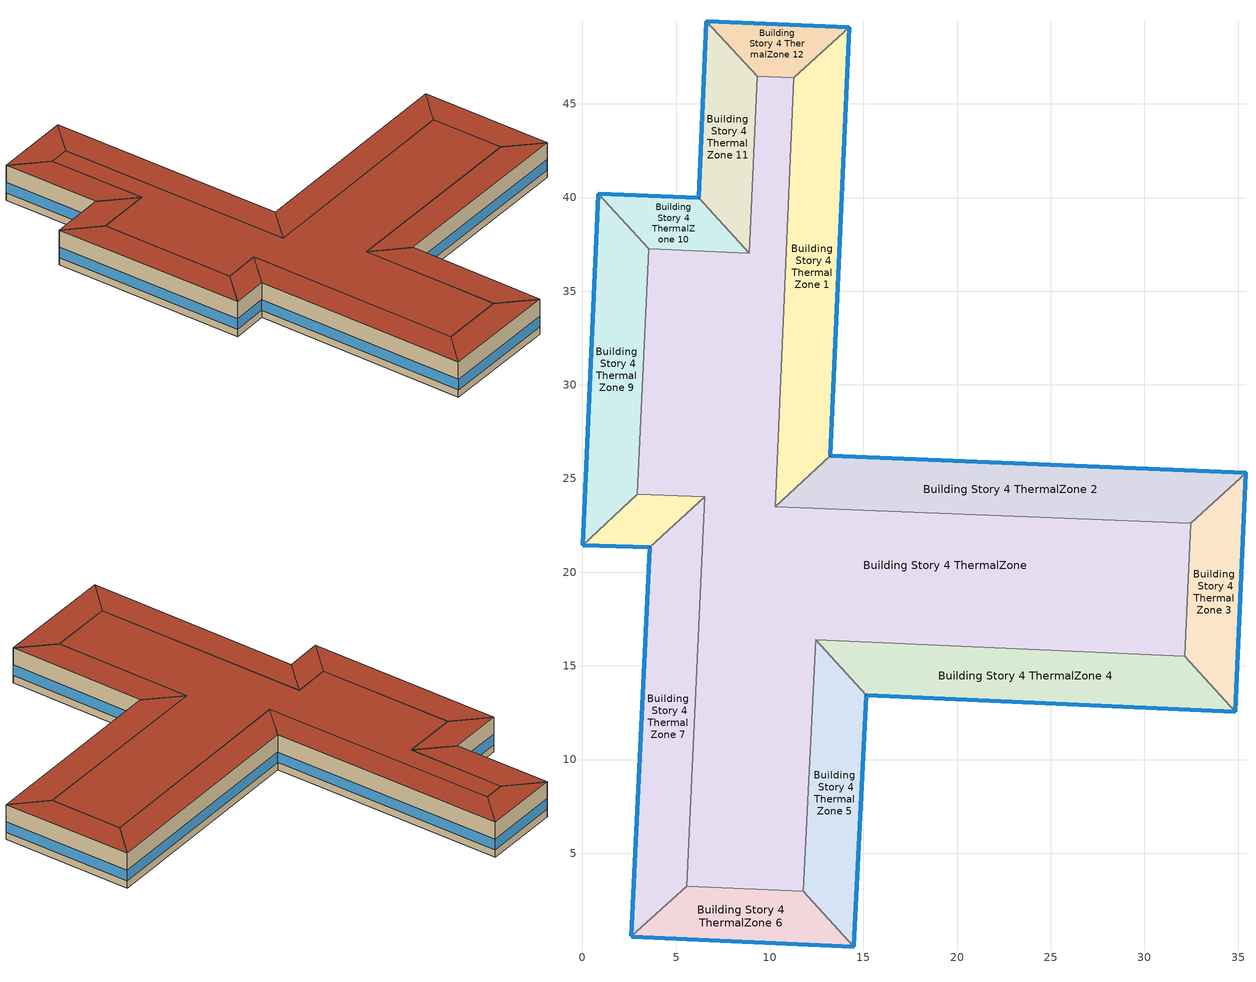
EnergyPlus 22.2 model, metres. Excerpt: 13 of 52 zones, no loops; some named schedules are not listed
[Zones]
Building Story 4 ThermalZone
 floor adiabatic (Typical Interior Ceiling): 11.29,46.39 10.29,23.5 32.47,22.62 32.14,15.5 12.46,16.4 11.8,2.96 5.56,3.25 6.54,24.04 2.93,24.15 3.54,37.26 8.9,37.03 9.32,46.47 z10.8
 wall adiabatic (Typical Interior Wall): 10.29,23.5 11.29,46.39 9.32,46.47 8.9,37.03 3.54,37.26 2.93,24.15 6.54,24.04 5.56,3.25 11.8,2.96 12.46,16.4 32.14,15.5 32.47,22.62 10.29,23.5 z10.8:14.4
 roof outside (Typical IEAD Roof - Highly Reflective R-25.64): 9.32,46.47 8.9,37.03 3.54,37.26 2.93,24.15 6.54,24.04 5.56,3.25 11.8,2.96 12.46,16.4 32.14,15.5 32.47,22.62 10.29,23.5 11.29,46.39 z14.4
Building Story 4 ThermalZone 1
 floor adiabatic (Typical Interior Ceiling): 14.23,49.09 13.23,26.21 10.29,23.5 11.29,46.39 z10.8
 wall outside (Typical Insulated Steel Framed Exterior Wall R-12.99): 13.23,26.21 14.23,49.09 z10.8:14.4
 wall adiabatic (Typical Interior Wall): 14.23,49.09 11.29,46.39 10.29,23.5 13.23,26.21 z10.8:14.4
 window (U 0.55 SHGC 0.25): 13.23,26.24 14.23,49.06 z11.56:12.64
 roof outside (Typical IEAD Roof - Highly Reflective R-25.64): 11.29,46.39 10.29,23.5 13.23,26.21 14.23,49.09 z14.4
Building Story 4 ThermalZone 10
 floor adiabatic (Typical Interior Ceiling): 0.84,40.2 6.2,39.98 8.9,37.03 3.54,37.26 z10.8
 wall outside (Typical Insulated Steel Framed Exterior Wall R-12.99): 6.2,39.98 0.84,40.2 z10.8:14.4
 wall adiabatic (Typical Interior Wall): 0.84,40.2 3.54,37.26 8.9,37.03 6.2,39.98 z10.8:14.4
 window (U 0.55 SHGC 0.25): 6.17,39.98 0.86,40.2 z11.56:12.65
 roof outside (Typical IEAD Roof - Highly Reflective R-25.64): 3.54,37.26 8.9,37.03 6.2,39.98 0.84,40.2 z14.4
Building Story 4 ThermalZone 11
 floor adiabatic (Typical Interior Ceiling): 6.2,39.98 6.62,49.42 9.32,46.47 8.9,37.03 z10.8
 wall outside (Typical Insulated Steel Framed Exterior Wall R-12.99): 6.62,49.42 6.2,39.98 z10.8:14.4
 wall adiabatic (Typical Interior Wall): 6.2,39.98 8.9,37.03 9.32,46.47 6.62,49.42 z10.8:14.4
 window (U 0.55 SHGC 0.25): 6.61,49.4 6.2,40.01 z11.56:12.65
 roof outside (Typical IEAD Roof - Highly Reflective R-25.64): 8.9,37.03 9.32,46.47 6.62,49.42 6.2,39.98 z14.4
Building Story 4 ThermalZone 12
 floor adiabatic (Typical Interior Ceiling): 6.62,49.42 14.23,49.09 11.29,46.39 9.32,46.47 z10.8
 wall outside (Typical Insulated Steel Framed Exterior Wall R-12.99): 14.23,49.09 6.62,49.42 z10.8:14.4
 wall adiabatic (Typical Interior Wall): 6.62,49.42 9.32,46.47 11.29,46.39 14.23,49.09 z10.8:14.4
 window (U 0.55 SHGC 0.25): 14.21,49.09 6.64,49.42 z11.56:12.65
 roof outside (Typical IEAD Roof - Highly Reflective R-25.64): 9.32,46.47 11.29,46.39 14.23,49.09 6.62,49.42 z14.4
Building Story 4 ThermalZone 2
 floor adiabatic (Typical Interior Ceiling): 13.23,26.21 35.42,25.32 32.47,22.62 10.29,23.5 z10.8
 wall outside (Typical Insulated Steel Framed Exterior Wall R-12.99): 35.42,25.32 13.23,26.21 z10.8:14.4
 wall adiabatic (Typical Interior Wall): 13.23,26.21 10.29,23.5 32.47,22.62 35.42,25.32 z10.8:14.4
 window (U 0.55 SHGC 0.25): 35.39,25.32 13.26,26.21 z11.56:12.64
 roof outside (Typical IEAD Roof - Highly Reflective R-25.64): 10.29,23.5 32.47,22.62 35.42,25.32 13.23,26.21 z14.4
Building Story 4 ThermalZone 3
 floor adiabatic (Typical Interior Ceiling): 35.42,25.32 34.83,12.55 32.14,15.5 32.47,22.62 z10.8
 wall outside (Typical Insulated Steel Framed Exterior Wall R-12.99): 34.83,12.55 35.42,25.32 z10.8:14.4
 wall adiabatic (Typical Interior Wall): 35.42,25.32 32.47,22.62 32.14,15.5 34.83,12.55 z10.8:14.4
 window (U 0.55 SHGC 0.25): 34.83,12.58 35.42,25.3 z11.56:12.65
 roof outside (Typical IEAD Roof - Highly Reflective R-25.64): 32.47,22.62 32.14,15.5 34.83,12.55 35.42,25.32 z14.4
Building Story 4 ThermalZone 4
 floor adiabatic (Typical Interior Ceiling): 34.83,12.55 15.16,13.44 12.46,16.4 32.14,15.5 z10.8
 wall outside (Typical Insulated Steel Framed Exterior Wall R-12.99): 15.16,13.44 34.83,12.55 z10.8:14.4
 wall adiabatic (Typical Interior Wall): 34.83,12.55 32.14,15.5 12.46,16.4 15.16,13.44 z10.8:14.4
 window (U 0.55 SHGC 0.25): 15.18,13.44 34.81,12.55 z11.56:12.64
 roof outside (Typical IEAD Roof - Highly Reflective R-25.64): 32.14,15.5 12.46,16.4 15.16,13.44 34.83,12.55 z14.4
Building Story 4 ThermalZone 5
 floor adiabatic (Typical Interior Ceiling): 15.16,13.44 14.49,0 11.8,2.96 12.46,16.4 z10.8
 wall outside (Typical Insulated Steel Framed Exterior Wall R-12.99): 14.49,0 15.16,13.44 z10.8:14.4
 wall adiabatic (Typical Interior Wall): 15.16,13.44 12.46,16.4 11.8,2.96 14.49,0 z10.8:14.4
 window (U 0.55 SHGC 0.25): 14.49,0.03 15.15,13.41 z11.56:12.65
 roof outside (Typical IEAD Roof - Highly Reflective R-25.64): 12.46,16.4 11.8,2.96 14.49,0 15.16,13.44 z14.4
Building Story 4 ThermalZone 6
 floor adiabatic (Typical Interior Ceiling): 14.49,0 2.6,0.56 5.56,3.25 11.8,2.96 z10.8
 wall outside (Typical Insulated Steel Framed Exterior Wall R-12.99): 2.6,0.56 14.49,0 z10.8:14.4
 wall adiabatic (Typical Interior Wall): 14.49,0 11.8,2.96 5.56,3.25 2.6,0.56 z10.8:14.4
 window (U 0.55 SHGC 0.25): 2.62,0.55 14.46,0 z11.56:12.65
 roof outside (Typical IEAD Roof - Highly Reflective R-25.64): 11.8,2.96 5.56,3.25 2.6,0.56 14.49,0 z14.4
Building Story 4 ThermalZone 7
 floor adiabatic (Typical Interior Ceiling): 2.6,0.56 3.6,21.32 6.54,24.04 5.56,3.25 z10.8
 wall outside (Typical Insulated Steel Framed Exterior Wall R-12.99): 3.6,21.32 2.6,0.56 z10.8:14.4
 wall adiabatic (Typical Interior Wall): 2.6,0.56 5.56,3.25 6.54,24.04 3.6,21.32 z10.8:14.4
 window (U 0.55 SHGC 0.25): 3.6,21.3 2.6,0.58 z11.56:12.64
 roof outside (Typical IEAD Roof - Highly Reflective R-25.64): 5.56,3.25 6.54,24.04 3.6,21.32 2.6,0.56 z14.4
Building Story 4 ThermalZone 8
 floor adiabatic (Typical Interior Ceiling): 3.6,21.32 0,21.43 2.93,24.15 6.54,24.04 z10.8
 wall outside (Typical Insulated Steel Framed Exterior Wall R-12.99): 0,21.43 3.6,21.32 z10.8:14.4
 wall adiabatic (Typical Interior Wall): 3.6,21.32 6.54,24.04 2.93,24.15 0,21.43 z10.8:14.4
 window (U 0.55 SHGC 0.25): 0.03,21.43 3.58,21.32 z11.56:12.66
 roof outside (Typical IEAD Roof - Highly Reflective R-25.64): 6.54,24.04 2.93,24.15 0,21.43 3.6,21.32 z14.4
Building Story 4 ThermalZone 9
 floor adiabatic (Typical Interior Ceiling): 0,21.43 0.84,40.2 3.54,37.26 2.93,24.15 z10.8
 wall outside (Typical Insulated Steel Framed Exterior Wall R-12.99): 0.84,40.2 0,21.43 z10.8:14.4
 wall adiabatic (Typical Interior Wall): 0,21.43 2.93,24.15 3.54,37.26 0.84,40.2 z10.8:14.4
 window (U 0.55 SHGC 0.25): 0.84,40.18 0,21.46 z11.56:12.64
 roof outside (Typical IEAD Roof - Highly Reflective R-25.64): 2.93,24.15 3.54,37.26 0.84,40.2 0,21.43 z14.4
[Building]
bld_19: Terrain=City
[Site:Location]
Jack Northrop Fld H_CA_USA: Latitude {deg}=41.3138; Longitude {deg}=-105.579; Time Zone {hr}=-8; Elevation {m}=21
[Site:GroundTemperature:FCfactorMethod]
January Ground Temperature {C}=18.8; February Ground Temperature {C}=14.3; March Ground Temperature {C}=13.6; April Ground Temperature {C}=13.2; May Ground Temperature {C}=13.3; June Ground Temperature {C}=12.6; July Ground Temperature {C}=15.3; August Ground Temperature {C}=15.6; September Ground Temperature {C}=17.7; October Ground Temperature {C}=19.4; November Ground Temperature {C}=19.7; December Ground Temperature {C}=18.5
[Site:WaterMainsTemperature]
Calculation Method=Correlation; Annual Average Outdoor Air Temperature {C}=8.96667; Maximum Difference In Monthly Average Outdoor Air Temperatures {deltaC}=26.2
[SizingPeriod:DesignDay] Day of Month=21; Dry-Bulb Temperature Range Modifier Type=DefaultMultipliers; Humidity Condition Type=Wetbulb; Barometric Pressure {Pa}=98769; Rain Indicator=No; Snow Indicator=No; Daylight Saving Time Indicator=No; Begin Environment Reset Mode=FullResetAtBeginEnvironment
Name | Month | Day Type | Maximum Dry-Bulb Temperature {C} | Daily Dry-Bulb Temperature Range {deltaC} | Wetbulb or DewPoint at Maximum Dry-Bulb {C} | Wind Speed {m/s} | Wind Direction {deg} | Solar Model Indicator | ASHRAE Clear Sky Optical Depth for Beam Irradiance (taub) | ASHRAE Clear Sky Optical Depth for Diffuse Irradiance (taud) | Sky Clearness
Buffalo Niagara Intl Ap Ann Clg .4% Condns DB=>MWB 1 | 7 | SummerDesignDay | 30.3 | 9.3 | 21.8 | 5.7 | 240 | ASHRAETau | 0.462 | 2.001
Buffalo Niagara Intl Ap Ann Clg .4% Condns WB=>MDB 1 | 7 | SummerDesignDay | 27.8 | 9.3 | 23.8 | 5.7 | 240 | ASHRAETau | 0.462 | 2.001
Buffalo Niagara Intl Ap Ann Htg 99.6% Condns DB 1 | 1 | WinterDesignDay | -16.3 | 0 | -16.3 | 5.1 | 270 | ASHRAEClearSky |  |  | 0
[Material]
Name | Roughness | Thickness {m} | Conductivity {W/m-K} | Density {kg/m3} | Specific Heat {J/kg-K} | Thermal Absorptance | Solar Absorptance | Visible Absorptance
100mm Normalweight concrete floor | MediumRough | 0.1016 | 2.31045 | 2322 | 832.557 | 0.9 | 0.7 | 0.7
25mm Stucco | Smooth | 0.0254 | 0.72 | 1856 | 840 | 0.9 | 0.7 | 0.7
5/8 in. Gypsum Board | MediumSmooth | 0.0159 | 0.16 | 800 | 1090 | 0.9 | 0.7 | 0.7
G01 13mm gypsum board | Smooth | 0.0127 | 0.160031 | 800.001 | 1090.73 | 0.9 | 0.7 | 0.5
Metal Roof Surface | Smooth | 0.0008 | 45.28 | 7824 | 500 | 0.9 | 0.7 | 0.7
Roof Membrane - Highly Reflective | VeryRough | 0.0095 | 0.16 | 1121.29 | 1460 | 0.75 | 0.45 | 0.7
Std Wood 6inch 1; Std Wood 6inch 2 | MediumSmooth | 0.15 | 0.12 | 540 | 1210 | 0.9 | 0.7 | 0.7
[Material:NoMass] Roughness=Smooth; Thermal Absorptance=0.9; Solar Absorptance=0.7
Name | Thermal Resistance {m2-K/W} | Visible Absorptance
CP02 CARPET PAD | 0.21648 | 0.8
Typical Insulation R-10.81 | 1.90342 | 0.7
Typical Insulation R-24.52 | 4.31889 | 0.7
[WindowMaterial:Gas]
Gap_1_W_0_0032: Gas Type=Air; Thickness {m}=0.0032
[WindowMaterial:Glazing] Optical Data Type=SpectralAverage; Infrared Transmittance at Normal Incidence=0; Back Side Infrared Hemispherical Emissivity=0.84; Conductivity {W/m-K}=1; Dirt Correction Factor for Solar and Visible Transmittance=1; Solar Diffusing=No
Name | Thickness {m} | Solar Transmittance at Normal Incidence | Front Side Solar Reflectance at Normal Incidence | Back Side Solar Reflectance at Normal Incidence | Visible Transmittance at Normal Incidence | Front Side Visible Reflectance at Normal Incidence | Back Side Visible Reflectance at Normal Incidence | Front Side Infrared Hemispherical Emissivity
Glass_2022F_LayerAvg | 0.0039 | 0.355897 | 0.394095 | 0.265645 | 0.677694 | 0.042734 | 0.05547 | 0.046
Glass_2175_LayerAvg | 0.0086 | 0.167758 | 0.217606 | 0.437978 | 0.416044 | 0.078729 | 0.10654 | 0.84
[Construction]
InteriorFurnishings 1: Std Wood 6inch 1
InteriorFurnishings 2: Std Wood 6inch 2
Typical IEAD Roof - Highly Reflective R-25.64: Roof Membrane - Highly Reflective, Typical Insulation R-24.52, Metal Roof Surface
Typical Insulated Steel Framed Exterior Wall R-12.99: 25mm Stucco, 5/8 in. Gypsum Board, Typical Insulation R-10.81, 5/8 in. Gypsum Board
Typical Interior Ceiling: CP02 CARPET PAD, 100mm Normalweight concrete floor
Typical Interior Wall: G01 13mm gypsum board, G01 13mm gypsum board
U 0.55 SHGC 0.25: Glass_2175_LayerAvg, Gap_1_W_0_0032, Glass_2022F_LayerAvg
[Zone] Multiplier=1; Part of Total Floor Area=Yes
Building Story 4 ThermalZone; Building Story 4 ThermalZone 1; Building Story 4 ThermalZone 10; Building Story 4 ThermalZone 11; Building Story 4 ThermalZone 12; Building Story 4 ThermalZone 2; Building Story 4 ThermalZone 3; Building Story 4 ThermalZone 4; Building Story 4 ThermalZone 5; Building Story 4 ThermalZone 6; Building Story 4 ThermalZone 7; Building Story 4 ThermalZone 8; Building Story 4 ThermalZone 9
[Space] Space Type=Story Top Blended Space Type
Name | Zone
Building Story 4 Space | Building Story 4 ThermalZone
Building Story 4 Space 1 | Building Story 4 ThermalZone 1
Building Story 4 Space 10 | Building Story 4 ThermalZone 10
Building Story 4 Space 11 | Building Story 4 ThermalZone 11
Building Story 4 Space 12 | Building Story 4 ThermalZone 12
Building Story 4 Space 2 | Building Story 4 ThermalZone 2
Building Story 4 Space 3 | Building Story 4 ThermalZone 3
Building Story 4 Space 4 | Building Story 4 ThermalZone 4
Building Story 4 Space 5 | Building Story 4 ThermalZone 5
Building Story 4 Space 6 | Building Story 4 ThermalZone 6
Building Story 4 Space 7 | Building Story 4 ThermalZone 7
Building Story 4 Space 8 | Building Story 4 ThermalZone 8
Building Story 4 Space 9 | Building Story 4 ThermalZone 9
[SpaceList]
Story Top Blended Space Type: Building Story 4 Space, Building Story 4 Space 2, Building Story 4 Space 4, Building Story 4 Space 5, Building Story 4 Space 7, Building Story 4 Space 11, Building Story 4 Space 3, Building Story 4 Space 6, Building Story 4 Space 1, Building Story 4 Space 8, Building Story 4 Space 12, Building Story 4 Space 9, Building Story 4 Space 10
[InternalMass]
Name | Construction | Zone or ZoneList | Space or SpaceList | Surface Area {m2}
Building Story 4 Space Office WholeBuilding - Lg Office A  - Story Top Mass; Building Story 4 Space Office WholeBuilding - Lg Office C  - Story Top Mass | InteriorFurnishings 1 | Building Story 4 ThermalZone | Building Story 4 Space | 110.596
Building Story 4 Space 2 Office WholeBuilding - Lg Office A  - Story Top Mass; Building Story 4 Space 2 Office WholeBuilding - Lg Office C  - Story Top Mass | InteriorFurnishings 1 | Building Story 4 ThermalZone 2 | Building Story 4 Space 2 | 18.0568
Building Story 4 Space 4 Office WholeBuilding - Lg Office A  - Story Top Mass; Building Story 4 Space 4 Office WholeBuilding - Lg Office C  - Story Top Mass | InteriorFurnishings 1 | Building Story 4 ThermalZone 4 | Building Story 4 Space 4 | 16.0744
Building Story 4 Space 5 Office WholeBuilding - Lg Office A  - Story Top Mass; Building Story 4 Space 5 Office WholeBuilding - Lg Office C  - Story Top Mass | InteriorFurnishings 1 | Building Story 4 ThermalZone 5 | Building Story 4 Space 5 | 10.9879
Building Story 4 Space 7 Office WholeBuilding - Lg Office A  - Story Top Mass; Building Story 4 Space 7 Office WholeBuilding - Lg Office C  - Story Top Mass | InteriorFurnishings 1 | Building Story 4 ThermalZone 7 | Building Story 4 Space 7 | 16.8863
Building Story 4 Space 11 Office WholeBuilding - Lg Office A  - Story Top Mass; Building Story 4 Space 11 Office WholeBuilding - Lg Office C  - Story Top Mass | InteriorFurnishings 1 | Building Story 4 ThermalZone 11 | Building Story 4 Space 11 | 7.70712
Building Story 4 Space 3 Office WholeBuilding - Lg Office A  - Story Top Mass; Building Story 4 Space 3 Office WholeBuilding - Lg Office C  - Story Top Mass | InteriorFurnishings 1 | Building Story 4 ThermalZone 3 | Building Story 4 Space 3 | 8.10339
Building Story 4 Space 6 Office WholeBuilding - Lg Office A  - Story Top Mass; Building Story 4 Space 6 Office WholeBuilding - Lg Office C  - Story Top Mass | InteriorFurnishings 1 | Building Story 4 ThermalZone 6 | Building Story 4 Space 6 | 7.40122
Building Story 4 Space 1 Office WholeBuilding - Lg Office A  - Story Top Mass; Building Story 4 Space 1 Office WholeBuilding - Lg Office C  - Story Top Mass | InteriorFurnishings 1 | Building Story 4 ThermalZone 1 | Building Story 4 Space 1 | 18.6532
Building Story 4 Space 8 Office WholeBuilding - Lg Office A  - Story Top Mass; Building Story 4 Space 8 Office WholeBuilding - Lg Office C  - Story Top Mass | InteriorFurnishings 1 | Building Story 4 ThermalZone 8 | Building Story 4 Space 8 | 2.91783
Building Story 4 Space 12 Office WholeBuilding - Lg Office A  - Story Top Mass; Building Story 4 Space 12 Office WholeBuilding - Lg Office C  - Story Top Mass | InteriorFurnishings 1 | Building Story 4 ThermalZone 12 | Building Story 4 Space 12 | 3.91246
Building Story 4 Space 9 Office WholeBuilding - Lg Office A  - Story Top Mass; Building Story 4 Space 9 Office WholeBuilding - Lg Office C  - Story Top Mass | InteriorFurnishings 1 | Building Story 4 ThermalZone 9 | Building Story 4 Space 9 | 12.9691
Building Story 4 Space 10 Office WholeBuilding - Lg Office A  - Story Top Mass; Building Story 4 Space 10 Office WholeBuilding - Lg Office C  - Story Top Mass | InteriorFurnishings 1 | Building Story 4 ThermalZone 10 | Building Story 4 Space 10 | 4.37923
Building Story 4 Space Office WholeBuilding - Lg Office A end_a - Story Top Mass; Building Story 4 Space Office WholeBuilding - Lg Office A end_b - Story Top Mass; Building Story 4 Space Office WholeBuilding - Lg Office C end_a - Story Top Mass; Building Story 4 Space Office WholeBuilding - Lg Office C end_b - Story Top Mass | InteriorFurnishings 1 | Building Story 4 ThermalZone | Building Story 4 Space | 19.3745
Building Story 4 Space 2 Office WholeBuilding - Lg Office A end_a - Story Top Mass; Building Story 4 Space 2 Office WholeBuilding - Lg Office A end_b - Story Top Mass; Building Story 4 Space 2 Office WholeBuilding - Lg Office C end_a - Story Top Mass; Building Story 4 Space 2 Office WholeBuilding - Lg Office C end_b - Story Top Mass | InteriorFurnishings 1 | Building Story 4 ThermalZone 2 | Building Story 4 Space 2 | 3.16324
Building Story 4 Space 4 Office WholeBuilding - Lg Office A end_a - Story Top Mass; Building Story 4 Space 4 Office WholeBuilding - Lg Office A end_b - Story Top Mass; Building Story 4 Space 4 Office WholeBuilding - Lg Office C end_a - Story Top Mass; Building Story 4 Space 4 Office WholeBuilding - Lg Office C end_b - Story Top Mass | InteriorFurnishings 1 | Building Story 4 ThermalZone 4 | Building Story 4 Space 4 | 2.81596
Building Story 4 Space 5 Office WholeBuilding - Lg Office A end_a - Story Top Mass; Building Story 4 Space 5 Office WholeBuilding - Lg Office A end_b - Story Top Mass; Building Story 4 Space 5 Office WholeBuilding - Lg Office C end_a - Story Top Mass; Building Story 4 Space 5 Office WholeBuilding - Lg Office C end_b - Story Top Mass | InteriorFurnishings 1 | Building Story 4 ThermalZone 5 | Building Story 4 Space 5 | 1.92488
Building Story 4 Space 7 Office WholeBuilding - Lg Office A end_a - Story Top Mass; Building Story 4 Space 7 Office WholeBuilding - Lg Office A end_b - Story Top Mass; Building Story 4 Space 7 Office WholeBuilding - Lg Office C end_a - Story Top Mass; Building Story 4 Space 7 Office WholeBuilding - Lg Office C end_b - Story Top Mass | InteriorFurnishings 1 | Building Story 4 ThermalZone 7 | Building Story 4 Space 7 | 2.95818
Building Story 4 Space 11 Office WholeBuilding - Lg Office A end_a - Story Top Mass; Building Story 4 Space 11 Office WholeBuilding - Lg Office A end_b - Story Top Mass; Building Story 4 Space 11 Office WholeBuilding - Lg Office C end_a - Story Top Mass; Building Story 4 Space 11 Office WholeBuilding - Lg Office C end_b - Story Top Mass | InteriorFurnishings 1 | Building Story 4 ThermalZone 11 | Building Story 4 Space 11 | 1.35015
Building Story 4 Space 3 Office WholeBuilding - Lg Office A end_a - Story Top Mass; Building Story 4 Space 3 Office WholeBuilding - Lg Office A end_b - Story Top Mass; Building Story 4 Space 3 Office WholeBuilding - Lg Office C end_a - Story Top Mass; Building Story 4 Space 3 Office WholeBuilding - Lg Office C end_b - Story Top Mass | InteriorFurnishings 1 | Building Story 4 ThermalZone 3 | Building Story 4 Space 3 | 1.41957
Building Story 4 Space 6 Office WholeBuilding - Lg Office A end_a - Story Top Mass; Building Story 4 Space 6 Office WholeBuilding - Lg Office A end_b - Story Top Mass; Building Story 4 Space 6 Office WholeBuilding - Lg Office C end_a - Story Top Mass; Building Story 4 Space 6 Office WholeBuilding - Lg Office C end_b - Story Top Mass | InteriorFurnishings 1 | Building Story 4 ThermalZone 6 | Building Story 4 Space 6 | 1.29656
Building Story 4 Space 1 Office WholeBuilding - Lg Office A end_a - Story Top Mass; Building Story 4 Space 1 Office WholeBuilding - Lg Office A end_b - Story Top Mass; Building Story 4 Space 1 Office WholeBuilding - Lg Office C end_a - Story Top Mass; Building Story 4 Space 1 Office WholeBuilding - Lg Office C end_b - Story Top Mass | InteriorFurnishings 1 | Building Story 4 ThermalZone 1 | Building Story 4 Space 1 | 3.26772
Building Story 4 Space 8 Office WholeBuilding - Lg Office A end_a - Story Top Mass; Building Story 4 Space 8 Office WholeBuilding - Lg Office A end_b - Story Top Mass; Building Story 4 Space 8 Office WholeBuilding - Lg Office C end_a - Story Top Mass; Building Story 4 Space 8 Office WholeBuilding - Lg Office C end_b - Story Top Mass | InteriorFurnishings 1 | Building Story 4 ThermalZone 8 | Building Story 4 Space 8 | 0.511152
Building Story 4 Space 12 Office WholeBuilding - Lg Office A end_a - Story Top Mass; Building Story 4 Space 12 Office WholeBuilding - Lg Office A end_b - Story Top Mass; Building Story 4 Space 12 Office WholeBuilding - Lg Office C end_a - Story Top Mass; Building Story 4 Space 12 Office WholeBuilding - Lg Office C end_b - Story Top Mass | InteriorFurnishings 1 | Building Story 4 ThermalZone 12 | Building Story 4 Space 12 | 0.685395
Building Story 4 Space 9 Office WholeBuilding - Lg Office A end_a - Story Top Mass; Building Story 4 Space 9 Office WholeBuilding - Lg Office A end_b - Story Top Mass; Building Story 4 Space 9 Office WholeBuilding - Lg Office C end_a - Story Top Mass; Building Story 4 Space 9 Office WholeBuilding - Lg Office C end_b - Story Top Mass | InteriorFurnishings 1 | Building Story 4 ThermalZone 9 | Building Story 4 Space 9 | 2.27196
Building Story 4 Space 10 Office WholeBuilding - Lg Office A end_a - Story Top Mass; Building Story 4 Space 10 Office WholeBuilding - Lg Office A end_b - Story Top Mass; Building Story 4 Space 10 Office WholeBuilding - Lg Office C end_a - Story Top Mass; Building Story 4 Space 10 Office WholeBuilding - Lg Office C end_b - Story Top Mass | InteriorFurnishings 1 | Building Story 4 ThermalZone 10 | Building Story 4 Space 10 | 0.767164
Building Story 4 Space Office WholeBuilding - Lg Office B  - Story Top Mass | InteriorFurnishings 1 | Building Story 4 ThermalZone | Building Story 4 Space | 347.149
Building Story 4 Space 2 Office WholeBuilding - Lg Office B  - Story Top Mass | InteriorFurnishings 1 | Building Story 4 ThermalZone 2 | Building Story 4 Space 2 | 56.6784
Building Story 4 Space 4 Office WholeBuilding - Lg Office B  - Story Top Mass | InteriorFurnishings 1 | Building Story 4 ThermalZone 4 | Building Story 4 Space 4 | 50.4559
Building Story 4 Space 5 Office WholeBuilding - Lg Office B  - Story Top Mass | InteriorFurnishings 1 | Building Story 4 ThermalZone 5 | Building Story 4 Space 5 | 34.4898
Building Story 4 Space 7 Office WholeBuilding - Lg Office B  - Story Top Mass | InteriorFurnishings 1 | Building Story 4 ThermalZone 7 | Building Story 4 Space 7 | 53.0043
Building Story 4 Space 11 Office WholeBuilding - Lg Office B  - Story Top Mass | InteriorFurnishings 1 | Building Story 4 ThermalZone 11 | Building Story 4 Space 11 | 24.1918
Building Story 4 Space 3 Office WholeBuilding - Lg Office B  - Story Top Mass | InteriorFurnishings 1 | Building Story 4 ThermalZone 3 | Building Story 4 Space 3 | 25.4356
Building Story 4 Space 6 Office WholeBuilding - Lg Office B  - Story Top Mass | InteriorFurnishings 1 | Building Story 4 ThermalZone 6 | Building Story 4 Space 6 | 23.2316
Building Story 4 Space 1 Office WholeBuilding - Lg Office B  - Story Top Mass | InteriorFurnishings 1 | Building Story 4 ThermalZone 1 | Building Story 4 Space 1 | 58.5505
Building Story 4 Space 8 Office WholeBuilding - Lg Office B  - Story Top Mass | InteriorFurnishings 1 | Building Story 4 ThermalZone 8 | Building Story 4 Space 8 | 9.15875
Building Story 4 Space 12 Office WholeBuilding - Lg Office B  - Story Top Mass | InteriorFurnishings 1 | Building Story 4 ThermalZone 12 | Building Story 4 Space 12 | 12.2808
Building Story 4 Space 9 Office WholeBuilding - Lg Office B  - Story Top Mass | InteriorFurnishings 1 | Building Story 4 ThermalZone 9 | Building Story 4 Space 9 | 40.7086
Building Story 4 Space 10 Office WholeBuilding - Lg Office B  - Story Top Mass | InteriorFurnishings 1 | Building Story 4 ThermalZone 10 | Building Story 4 Space 10 | 13.7459
Building Story 4 Space Office WholeBuilding - Lg Office B end_a - Story Top Mass; Building Story 4 Space Office WholeBuilding - Lg Office B end_b - Story Top Mass | InteriorFurnishings 1 | Building Story 4 ThermalZone | Building Story 4 Space | 60.8144
Building Story 4 Space 2 Office WholeBuilding - Lg Office B end_a - Story Top Mass; Building Story 4 Space 2 Office WholeBuilding - Lg Office B end_b - Story Top Mass | InteriorFurnishings 1 | Building Story 4 ThermalZone 2 | Building Story 4 Space 2 | 9.92905
Building Story 4 Space 4 Office WholeBuilding - Lg Office B end_a - Story Top Mass; Building Story 4 Space 4 Office WholeBuilding - Lg Office B end_b - Story Top Mass | InteriorFurnishings 1 | Building Story 4 ThermalZone 4 | Building Story 4 Space 4 | 8.83898
Building Story 4 Space 5 Office WholeBuilding - Lg Office B end_a - Story Top Mass; Building Story 4 Space 5 Office WholeBuilding - Lg Office B end_b - Story Top Mass | InteriorFurnishings 1 | Building Story 4 ThermalZone 5 | Building Story 4 Space 5 | 6.042
Building Story 4 Space 7 Office WholeBuilding - Lg Office B end_a - Story Top Mass; Building Story 4 Space 7 Office WholeBuilding - Lg Office B end_b - Story Top Mass | InteriorFurnishings 1 | Building Story 4 ThermalZone 7 | Building Story 4 Space 7 | 9.28541
Building Story 4 Space 11 Office WholeBuilding - Lg Office B end_a - Story Top Mass; Building Story 4 Space 11 Office WholeBuilding - Lg Office B end_b - Story Top Mass | InteriorFurnishings 1 | Building Story 4 ThermalZone 11 | Building Story 4 Space 11 | 4.23798
Building Story 4 Space 3 Office WholeBuilding - Lg Office B end_a - Story Top Mass; Building Story 4 Space 3 Office WholeBuilding - Lg Office B end_b - Story Top Mass | InteriorFurnishings 1 | Building Story 4 ThermalZone 3 | Building Story 4 Space 3 | 4.45588
Building Story 4 Space 6 Office WholeBuilding - Lg Office B end_a - Story Top Mass; Building Story 4 Space 6 Office WholeBuilding - Lg Office B end_b - Story Top Mass | InteriorFurnishings 1 | Building Story 4 ThermalZone 6 | Building Story 4 Space 6 | 4.06977
Building Story 4 Space 1 Office WholeBuilding - Lg Office B end_a - Story Top Mass; Building Story 4 Space 1 Office WholeBuilding - Lg Office B end_b - Story Top Mass | InteriorFurnishings 1 | Building Story 4 ThermalZone 1 | Building Story 4 Space 1 | 10.257
Building Story 4 Space 8 Office WholeBuilding - Lg Office B end_a - Story Top Mass; Building Story 4 Space 8 Office WholeBuilding - Lg Office B end_b - Story Top Mass | InteriorFurnishings 1 | Building Story 4 ThermalZone 8 | Building Story 4 Space 8 | 1.60445
Building Story 4 Space 12 Office WholeBuilding - Lg Office B end_a - Story Top Mass; Building Story 4 Space 12 Office WholeBuilding - Lg Office B end_b - Story Top Mass | InteriorFurnishings 1 | Building Story 4 ThermalZone 12 | Building Story 4 Space 12 | 2.15138
Building Story 4 Space 9 Office WholeBuilding - Lg Office B end_a - Story Top Mass; Building Story 4 Space 9 Office WholeBuilding - Lg Office B end_b - Story Top Mass | InteriorFurnishings 1 | Building Story 4 ThermalZone 9 | Building Story 4 Space 9 | 7.13142
Building Story 4 Space 10 Office WholeBuilding - Lg Office B end_a - Story Top Mass; Building Story 4 Space 10 Office WholeBuilding - Lg Office B end_b - Story Top Mass | InteriorFurnishings 1 | Building Story 4 ThermalZone 10 | Building Story 4 Space 10 | 2.40804
Building Story 4 Space Mass | InteriorFurnishings 2 | Building Story 4 ThermalZone | Building Story 4 Space | 767.468
Building Story 4 Space 1 Mass | InteriorFurnishings 2 | Building Story 4 ThermalZone 1 | Building Story 4 Space 1 | 129.442
Building Story 4 Space 10 Mass | InteriorFurnishings 2 | Building Story 4 ThermalZone 10 | Building Story 4 Space 10 | 30.3891
Building Story 4 Space 11 Mass | InteriorFurnishings 2 | Building Story 4 ThermalZone 11 | Building Story 4 Space 11 | 53.4826
Building Story 4 Space 12 Mass | InteriorFurnishings 2 | Building Story 4 ThermalZone 12 | Building Story 4 Space 12 | 27.1501
Building Story 4 Space 2 Mass | InteriorFurnishings 2 | Building Story 4 ThermalZone 2 | Building Story 4 Space 2 | 125.303
Building Story 4 Space 3 Mass | InteriorFurnishings 2 | Building Story 4 ThermalZone 3 | Building Story 4 Space 3 | 56.2325
Building Story 4 Space 4 Mass | InteriorFurnishings 2 | Building Story 4 ThermalZone 4 | Building Story 4 Space 4 | 111.546
Building Story 4 Space 5 Mass | InteriorFurnishings 2 | Building Story 4 ThermalZone 5 | Building Story 4 Space 5 | 76.249
Building Story 4 Space 6 Mass | InteriorFurnishings 2 | Building Story 4 ThermalZone 6 | Building Story 4 Space 6 | 51.3599
Building Story 4 Space 7 Mass | InteriorFurnishings 2 | Building Story 4 ThermalZone 7 | Building Story 4 Space 7 | 117.18
Building Story 4 Space 8 Mass | InteriorFurnishings 2 | Building Story 4 ThermalZone 8 | Building Story 4 Space 8 | 20.2479
Building Story 4 Space 9 Mass | InteriorFurnishings 2 | Building Story 4 ThermalZone 9 | Building Story 4 Space 9 | 89.9974
[Lights]
Office WholeBuilding - Lg Office Lights 2: Zone or ZoneList or Space or SpaceList=Story Top Blended Space Type; Schedule=OfficeLarge BLDG_LIGHT_SCH_2013; Design Level Calculation Method=Watts/Area; Watts per Zone Floor Area {W/m2}=8.82641; Return Air Fraction=0; Fraction Radiant=0.7; Fraction Visible=0.2; Fraction Replaceable=1
[People]
Office WholeBuilding - Lg Office People 2: Zone or ZoneList or Space or SpaceList=Story Top Blended Space Type; Number of People Schedule=OfficeLarge BLDG_OCC_SCH; Number of People Calculation Method=People/Area; People per Floor Area {person/m2}=0.0538196; Fraction Radiant=0.3; Activity Level Schedule=OfficeLarge ACTIVITY_SCH; Enable ASHRAE 55 Comfort Warnings=Yes; Mean Radiant Temperature Calculation Type=ZoneAveraged; Work Efficiency Schedule=Work Efficiency Schedule; Clothing Insulation Schedule=Clothing Schedule; Air Velocity Schedule=Air Velocity Schedule; Thermal Comfort Model 1 Type=Fanger
[ElectricEquipment]
Office WholeBuilding - Lg Office Elec Equip 2: Zone or ZoneList or Space or SpaceList=Story Top Blended Space Type; Schedule=OfficeLarge BLDG_EQUIP_SCH; Design Level Calculation Method=Watts/Area; Watts per Zone Floor Area {W/m2}=8.07007; Fraction Latent=0; Fraction Radiant=0.5; Fraction Lost=0
[ZoneInfiltration:DesignFlowRate] Zone or ZoneList or Space or SpaceList=Story Top Blended Space Type; Schedule=Always On Discrete; Design Flow Rate Calculation Method=Flow/ExteriorArea; Constant Term Coefficient=0; Temperature Term Coefficient=0; Velocity Term Coefficient=0.224; Velocity Squared Term Coefficient=0
Name | Flow Rate per Exterior Surface Area {m3/s-m2}
Office WholeBuilding - Lg Office A  - Story Top Infiltration; Office WholeBuilding - Lg Office C  - Story Top Infiltration | 3.82e-05
Office WholeBuilding - Lg Office A end_a - Story Top Infiltration; Office WholeBuilding - Lg Office A end_b - Story Top Infiltration; Office WholeBuilding - Lg Office C end_a - Story Top Infiltration; Office WholeBuilding - Lg Office C end_b - Story Top Infiltration | 1.33839e-05
Office WholeBuilding - Lg Office B end_a - Story Top Infiltration; Office WholeBuilding - Lg Office B end_b - Story Top Infiltration | 2.10054e-05
[Daylighting:Controls] Lighting Control Type=Stepped; Minimum Input Power Fraction for Continuous or ContinuousOff Dimming Control=0.3; Minimum Light Output Fraction for Continuous or ContinuousOff Dimming Control=0.2; Number of Stepped Control Steps=3; Probability Lighting will be Reset When Needed in Manual Stepped Control=1; Glare Calculation Azimuth Angle of View Direction Clockwise from Zone y-Axis {deg}=-0; Maximum Allowable Discomfort Glare Index=22; Illuminance Setpoint at Reference Point 1 {lux}=377
Name | Zone or Space | Glare Calculation Daylighting Reference Point | Daylighting Reference Point Name 1 | Fraction of Lights Controlled by Reference Point 1 | Daylighting Reference Point Name 2 | Fraction of Lights Controlled by Reference Point 2 | Illuminance Setpoint at Reference Point 2 {lux}
Building Story 4 ThermalZone 1 DaylightingControls | Building Story 4 ThermalZone 1 | Building Story 4 Space 1 Daylt Sensor 1 | Building Story 4 Space 1 Daylt Sensor 1 | 0.439 | Building Story 4 Space 1 Daylt Sensor 2 | 0.104 | 377
Building Story 4 ThermalZone 11 DaylightingControls | Building Story 4 ThermalZone 11 | Building Story 4 Space 11 Daylt Sensor 1 | Building Story 4 Space 11 Daylt Sensor 1 | 0.433
Building Story 4 ThermalZone 2 DaylightingControls | Building Story 4 ThermalZone 2 | Building Story 4 Space 2 Daylt Sensor 1 | Building Story 4 Space 2 Daylt Sensor 1 | 0.44 | Building Story 4 Space 2 Daylt Sensor 2 | 0.104 | 377
Building Story 4 ThermalZone 3 DaylightingControls | Building Story 4 ThermalZone 3 | Building Story 4 Space 3 Daylt Sensor 1 | Building Story 4 Space 3 Daylt Sensor 1 | 0.488
Building Story 4 ThermalZone 4 DaylightingControls | Building Story 4 ThermalZone 4 | Building Story 4 Space 4 Daylt Sensor 1 | Building Story 4 Space 4 Daylt Sensor 1 | 0.438 | Building Story 4 Space 4 Daylt Sensor 2 | 0.103 | 377
Building Story 4 ThermalZone 5 DaylightingControls | Building Story 4 ThermalZone 5 | Building Story 4 Space 5 Daylt Sensor 1 | Building Story 4 Space 5 Daylt Sensor 1 | 0.435 | Building Story 4 Space 5 Daylt Sensor 2 | 0.1 | 377
Building Story 4 ThermalZone 6 DaylightingControls | Building Story 4 ThermalZone 6 | Building Story 4 Space 6 Daylt Sensor 1 | Building Story 4 Space 6 Daylt Sensor 1 | 0.492
Building Story 4 ThermalZone 7 DaylightingControls | Building Story 4 ThermalZone 7 | Building Story 4 Space 7 Daylt Sensor 1 | Building Story 4 Space 7 Daylt Sensor 1 | 0.44 | Building Story 4 Space 7 Daylt Sensor 2 | 0.103 | 377
Building Story 4 ThermalZone 9 DaylightingControls | Building Story 4 ThermalZone 9 | Building Story 4 Space 9 Daylt Sensor 1 | Building Story 4 Space 9 Daylt Sensor 1 | 0.472 | Building Story 4 Space 9 Daylt Sensor 2 | 0.098 | 377
[AvailabilityManager:NightCycle] Applicability Schedule=Always On Discrete; Control Type=CycleOnAny; Thermostat Tolerance {deltaC}=1.9999; Cycling Run Time Control Type=Thermostat; Cycling Run Time {s}=1800
Name | Fan Schedule
Availability Manager Night Cycle 1 | 13 Zone PVAV Occ Sch
Availability Manager Night Cycle 2 | 13 Zone PVAV 1 Occ Sch
Availability Manager Night Cycle 3 | 13 Zone PVAV 2 Occ Sch
Availability Manager Night Cycle 4 | 13 Zone PVAV 3 Occ Sch
[AvailabilityManager:Scheduled] Schedule=Always On Discrete
13 Zone PVAV OA System Availability Manager; 13 Zone PVAV 1 OA System Availability Manager; 13 Zone PVAV 2 OA System Availability Manager; 13 Zone PVAV 3 OA System Availability Manager
[Exterior:Lights] Control Option=AstronomicalClock
Name | Schedule | Design Level {W}
Building Facades | Schedule Ruleset 1 | 578.125
Main Entries | Schedule Ruleset 2 | 240
Other Doors | Schedule Ruleset 2 | 161.856
Parking Areas and Drives | Schedule Ruleset 2 | 3405.15
[EnergyManagementSystem:Sensor]
Name | Output:Variable or Output:Meter Index Key | Output:Variable or Output:Meter
Ele_Sen | Whole Building | Facility Total Purchased Electricity Energy
Fut_Sen | NYSTc 2030 Future Hourly Emissions Sch | Schedule Value
His_Sen | New York 2019 Historical Hourly Emissions Sch | Schedule Value
Mains_Water_Temp_Sen | Environment | Site Mains Water Temperature
[EnergyManagementSystem:Actuator]
Mains_Water_Temp_Act: Actuated Component Unique=Mains Water Temperature; Actuated Component Type=Schedule:Constant; Actuated Component Control Type=Schedule Value
[EnergyManagementSystem:Program]
Emissions_Calc_Prgm: SET fut_hr_val = Fut_Sen; SET his_hr_val = His_Sen; SET fut_yr_val = 92; SET his_yr_val = 583; SET elec = Ele_Sen; SET conv = 1000000 * 60 * 60; SET conv_kg_mt = 0.001; SET fut_hr = (fut_hr_val * elec / conv) * conv_kg_mt; SET his_hr = (his_hr_val * elec / conv) * conv_kg_mt; SET fut_yr = (fut_yr_val * elec / conv) * conv_kg_mt; SET his_yr = (his_yr_val * elec / conv) * conv_kg_mt; SET fut_hr_intensity = fut_hr * 1000 / 35651.40982935632; SET his_hr_intensity = his_hr * 1000 / 35651.40982935632; SET fut_yr_intensity = fut_yr * 1000 / 35651.40982935632; SET his_yr_intensity = his_yr * 1000 / 35651.40982935632
Mains_Water_Prg: SET Mains_Water_Temp_Act = Mains_Water_Temp_Sen
[EnergyManagementSystem:ProgramCallingManager]
Emissions Calc Prgm: EndOfSystemTimestepBeforeHVACReporting; Emissions_Calc_Prgm
Mains_Water_Prg_Mgr: BeginTimestepBeforePredictor; Mains_Water_Prg
[EnergyManagementSystem:OutputVariable] Type of Data in Variable=Summed; Update Frequency=SystemTimestep; EMS Program or Subroutine=Emissions_Calc_Prgm
Name | EMS Variable | Units
Future_Annual_Electricity_Emissions | fut_yr | mt
Future_Annual_Electricity_Emissions_Intensity | fut_yr_intensity | kg/ft2
Future_Hourly_Electricity_Emissions | fut_hr | mt
Future_Hourly_Electricity_Emissions_Intensity | fut_hr_intensity | kg/ft2
Historical_Annual_Electricity_Emissions | his_yr | mt
Historical_Annual_Electricity_Emissions_Intensity | his_yr_intensity | kg/ft2
Historical_Hourly_Electricity_Emissions | his_hr | mt
Historical_Hourly_Electricity_Emissions_Intensity | his_hr_intensity | kg/ft2
[Schedule:Day:Interval]
OfficeLarge BLDG_LIGHT_SCH_2013 Wkdy Day: No, 05:00, 0.05, 06:00, 0.1, 07:00, 0.0905601, 08:00, 0.27168, 17:00, 0.815041, 18:00, 0.452801, 20:00, 0.27168, 22:00, 0.18112, 23:00, 0.0905601, 24:00, 0.0452801
OfficeLarge BLDG_LIGHT_SCH_2013 Sat Day: No, 06:00, 0.05, 08:00, 0.0905601, 12:00, 0.27168, 17:00, 0.13584, 19:00, 0.0452801, 24:00, 0.05
OfficeLarge BLDG_LIGHT_SCH_2013 Default: No, 05:00, 0.05, 18:00, 0.0452801, 24:00, 0.05
OfficeLarge BLDG_LIGHT_SCH_2013 Summer Design Day; Clothing Schedule Default Winter Clothes; OfficeLarge BLDG_EQUIP_SCH Summer Design Day: No, 24:00, 1
OfficeLarge BLDG_LIGHT_SCH_2013 Winter Design Day; Work Efficiency Schedule Default; OfficeLarge BLDG_OCC_SCH Winter Design Day; OfficeLarge BLDG_EQUIP_SCH Winter Design Day: No, 24:00, 0
Air Velocity Schedule Default: No, 24:00, 0.2
OfficeLarge BLDG_OCC_SCH Wkdy Day: No, 06:00, 0, 07:00, 0.1, 08:00, 0.2, 12:00, 0.95, 13:00, 0.5, 17:00, 0.95, 18:00, 0.3, 22:00, 0.1, 24:00, 0.05
OfficeLarge BLDG_OCC_SCH Sat Day: No, 06:00, 0, 08:00, 0.1, 12:00, 0.3, 17:00, 0.1, 19:00, 0.05, 24:00, 0
OfficeLarge BLDG_OCC_SCH Default: No, 06:00, 0, 18:00, 0.05, 24:00, 0
OfficeLarge BLDG_OCC_SCH Summer Design Day: No, 06:00, 0, 22:00, 1, 24:00, 0.05
OfficeLarge ACTIVITY_SCH Default; OfficeLarge ACTIVITY_SCH Summer Design Day; OfficeLarge ACTIVITY_SCH Winter Design Day: No, 24:00, 120
OfficeLarge BLDG_EQUIP_SCH Wkdy Day: No, 08:00, 0.4, 12:00, 0.9, 13:00, 0.8, 17:00, 0.9, 18:00, 0.5, 24:00, 0.4
OfficeLarge BLDG_EQUIP_SCH Sat Day: No, 06:00, 0.3, 08:00, 0.4, 12:00, 0.5, 17:00, 0.35, 24:00, 0.3
OfficeLarge BLDG_EQUIP_SCH Default: No, 24:00, 0.3
Schedule Day 103: No, 06:00, 0, 24:00, 1
Schedule Day 104: No, 06:00, 0.7, 24:00, 1
[Schedule:Week:Daily]
OfficeLarge BLDG_LIGHT_SCH_2013 Week Rule - Jan1-Jan3: OfficeLarge BLDG_LIGHT_SCH_2013 Wkdy Day, OfficeLarge BLDG_LIGHT_SCH_2013 Wkdy Day, OfficeLarge BLDG_LIGHT_SCH_2013 Wkdy Day, OfficeLarge BLDG_LIGHT_SCH_2013 Wkdy Day, OfficeLarge BLDG_LIGHT_SCH_2013 Wkdy Day, OfficeLarge BLDG_LIGHT_SCH_2013 Wkdy Day, OfficeLarge BLDG_LIGHT_SCH_2013 Sat Day, OfficeLarge BLDG_LIGHT_SCH_2013 Default, OfficeLarge BLDG_LIGHT_SCH_2013 Summer Design Day, OfficeLarge BLDG_LIGHT_SCH_2013 Winter Design Day, OfficeLarge BLDG_LIGHT_SCH_2013 Default, OfficeLarge BLDG_LIGHT_SCH_2013 Default
OfficeLarge BLDG_LIGHT_SCH_2013 Week Rule - Jan4-Dec31: OfficeLarge BLDG_LIGHT_SCH_2013 Default, OfficeLarge BLDG_LIGHT_SCH_2013 Wkdy Day, OfficeLarge BLDG_LIGHT_SCH_2013 Wkdy Day, OfficeLarge BLDG_LIGHT_SCH_2013 Wkdy Day, OfficeLarge BLDG_LIGHT_SCH_2013 Wkdy Day, OfficeLarge BLDG_LIGHT_SCH_2013 Wkdy Day, OfficeLarge BLDG_LIGHT_SCH_2013 Sat Day, OfficeLarge BLDG_LIGHT_SCH_2013 Default, OfficeLarge BLDG_LIGHT_SCH_2013 Summer Design Day, OfficeLarge BLDG_LIGHT_SCH_2013 Winter Design Day, OfficeLarge BLDG_LIGHT_SCH_2013 Default, OfficeLarge BLDG_LIGHT_SCH_2013 Default
Work Efficiency Schedule Week Rule - Jan1-Dec31: Work Efficiency Schedule Default, Work Efficiency Schedule Default, Work Efficiency Schedule Default, Work Efficiency Schedule Default, Work Efficiency Schedule Default, Work Efficiency Schedule Default, Work Efficiency Schedule Default, Work Efficiency Schedule Default, Work Efficiency Schedule Default, Work Efficiency Schedule Default, Work Efficiency Schedule Default, Work Efficiency Schedule Default
Clothing Schedule Week Rule - Jan1-Dec31: Clothing Schedule Default Winter Clothes, Clothing Schedule Default Winter Clothes, Clothing Schedule Default Winter Clothes, Clothing Schedule Default Winter Clothes, Clothing Schedule Default Winter Clothes, Clothing Schedule Default Winter Clothes, Clothing Schedule Default Winter Clothes, Clothing Schedule Default Winter Clothes, Clothing Schedule Default Winter Clothes, Clothing Schedule Default Winter Clothes, Clothing Schedule Default Winter Clothes, Clothing Schedule Default Winter Clothes
Air Velocity Schedule Week Rule - Jan1-Dec31: Air Velocity Schedule Default, Air Velocity Schedule Default, Air Velocity Schedule Default, Air Velocity Schedule Default, Air Velocity Schedule Default, Air Velocity Schedule Default, Air Velocity Schedule Default, Air Velocity Schedule Default, Air Velocity Schedule Default, Air Velocity Schedule Default, Air Velocity Schedule Default, Air Velocity Schedule Default
13 Zone PVAV Occ Sch Week Rule - Jan1-Jan3: 13 Zone PVAV Occ Sch Thursday, 13 Zone PVAV Occ Sch Thursday, 13 Zone PVAV Occ Sch Thursday, 13 Zone PVAV Occ Sch Thursday, 13 Zone PVAV Occ Sch Thursday, 13 Zone PVAV Occ Sch Friday, 13 Zone PVAV Occ Sch Sunday, 13 Zone PVAV Occ Sch Default, 13 Zone PVAV Occ Sch Summer Design Day, 13 Zone PVAV Occ Sch Winter Design Day, 13 Zone PVAV Occ Sch Default, 13 Zone PVAV Occ Sch Default
13 Zone PVAV Occ Sch Week Rule - Jan4-Jun27: 13 Zone PVAV Occ Sch Sunday, 13 Zone PVAV Occ Sch Default, 13 Zone PVAV Occ Sch Tuesday, 13 Zone PVAV Occ Sch Wednesday, 13 Zone PVAV Occ Sch Thursday, 13 Zone PVAV Occ Sch Friday, 13 Zone PVAV Occ Sch Sunday, 13 Zone PVAV Occ Sch Default, 13 Zone PVAV Occ Sch Summer Design Day, 13 Zone PVAV Occ Sch Winter Design Day, 13 Zone PVAV Occ Sch Default, 13 Zone PVAV Occ Sch Default
13 Zone PVAV Occ Sch Week Rule - Jun28-Jul4: 13 Zone PVAV Occ Sch Sunday, 13 Zone PVAV Occ Sch Default, 13 Zone PVAV Occ Sch Tuesday, 13 Zone PVAV Occ Sch Wednesday 1, 13 Zone PVAV Occ Sch Thursday 1, 13 Zone PVAV Occ Sch Friday 1, 13 Zone PVAV Occ Sch Sunday, 13 Zone PVAV Occ Sch Default, 13 Zone PVAV Occ Sch Summer Design Day, 13 Zone PVAV Occ Sch Winter Design Day, 13 Zone PVAV Occ Sch Default, 13 Zone PVAV Occ Sch Default
13 Zone PVAV Occ Sch Week Rule - Jul5-Aug29: 13 Zone PVAV Occ Sch Sunday, 13 Zone PVAV Occ Sch Monday 1, 13 Zone PVAV Occ Sch Tuesday 1, 13 Zone PVAV Occ Sch Wednesday 1, 13 Zone PVAV Occ Sch Thursday 1, 13 Zone PVAV Occ Sch Friday 1, 13 Zone PVAV Occ Sch Sunday, 13 Zone PVAV Occ Sch Default, 13 Zone PVAV Occ Sch Summer Design Day, 13 Zone PVAV Occ Sch Winter Design Day, 13 Zone PVAV Occ Sch Default, 13 Zone PVAV Occ Sch Default
13 Zone PVAV Occ Sch Week Rule - Aug30-Sep5: 13 Zone PVAV Occ Sch Sunday, 13 Zone PVAV Occ Sch Monday 1, 13 Zone PVAV Occ Sch Tuesday 2, 13 Zone PVAV Occ Sch Wednesday 2, 13 Zone PVAV Occ Sch Thursday 2, 13 Zone PVAV Occ Sch Friday 2, 13 Zone PVAV Occ Sch Sunday, 13 Zone PVAV Occ Sch Default, 13 Zone PVAV Occ Sch Summer Design Day, 13 Zone PVAV Occ Sch Winter Design Day, 13 Zone PVAV Occ Sch Default, 13 Zone PVAV Occ Sch Default
13 Zone PVAV Occ Sch Week Rule - Sep6-Dec31: 13 Zone PVAV Occ Sch Sunday, 13 Zone PVAV Occ Sch Monday 2, 13 Zone PVAV Occ Sch Tuesday 2, 13 Zone PVAV Occ Sch Wednesday 2, 13 Zone PVAV Occ Sch Thursday 2, 13 Zone PVAV Occ Sch Friday 2, 13 Zone PVAV Occ Sch Sunday, 13 Zone PVAV Occ Sch Default, 13 Zone PVAV Occ Sch Summer Design Day, 13 Zone PVAV Occ Sch Winter Design Day, 13 Zone PVAV Occ Sch Default, 13 Zone PVAV Occ Sch Default
13 Zone PVAV 1 Occ Sch Week Rule - Jan1-Jan3: 13 Zone PVAV 1 Occ Sch Default, 13 Zone PVAV 1 Occ Sch Default, 13 Zone PVAV 1 Occ Sch Default, 13 Zone PVAV 1 Occ Sch Default, 13 Zone PVAV 1 Occ Sch Default, 13 Zone PVAV 1 Occ Sch Default, 13 Zone PVAV 1 Occ Sch Sunday, 13 Zone PVAV 1 Occ Sch Default, 13 Zone PVAV 1 Occ Sch Summer Design Day, 13 Zone PVAV 1 Occ Sch Winter Design Day, 13 Zone PVAV 1 Occ Sch Default, 13 Zone PVAV 1 Occ Sch Default
13 Zone PVAV 1 Occ Sch Week Rule - Jan4-Dec31: 13 Zone PVAV 1 Occ Sch Sunday, 13 Zone PVAV 1 Occ Sch Default, 13 Zone PVAV 1 Occ Sch Default, 13 Zone PVAV 1 Occ Sch Default, 13 Zone PVAV 1 Occ Sch Default, 13 Zone PVAV 1 Occ Sch Default, 13 Zone PVAV 1 Occ Sch Sunday, 13 Zone PVAV 1 Occ Sch Default, 13 Zone PVAV 1 Occ Sch Summer Design Day, 13 Zone PVAV 1 Occ Sch Winter Design Day, 13 Zone PVAV 1 Occ Sch Default, 13 Zone PVAV 1 Occ Sch Default
OfficeLarge BLDG_OCC_SCH Week Rule - Jan1-Jan3: OfficeLarge BLDG_OCC_SCH Wkdy Day, OfficeLarge BLDG_OCC_SCH Wkdy Day, OfficeLarge BLDG_OCC_SCH Wkdy Day, OfficeLarge BLDG_OCC_SCH Wkdy Day, OfficeLarge BLDG_OCC_SCH Wkdy Day, OfficeLarge BLDG_OCC_SCH Wkdy Day, OfficeLarge BLDG_OCC_SCH Sat Day, OfficeLarge BLDG_OCC_SCH Default, OfficeLarge BLDG_OCC_SCH Summer Design Day, OfficeLarge BLDG_OCC_SCH Winter Design Day, OfficeLarge BLDG_OCC_SCH Default, OfficeLarge BLDG_OCC_SCH Default
OfficeLarge BLDG_OCC_SCH Week Rule - Jan4-Dec31: OfficeLarge BLDG_OCC_SCH Default, OfficeLarge BLDG_OCC_SCH Wkdy Day, OfficeLarge BLDG_OCC_SCH Wkdy Day, OfficeLarge BLDG_OCC_SCH Wkdy Day, OfficeLarge BLDG_OCC_SCH Wkdy Day, OfficeLarge BLDG_OCC_SCH Wkdy Day, OfficeLarge BLDG_OCC_SCH Sat Day, OfficeLarge BLDG_OCC_SCH Default, OfficeLarge BLDG_OCC_SCH Summer Design Day, OfficeLarge BLDG_OCC_SCH Winter Design Day, OfficeLarge BLDG_OCC_SCH Default, OfficeLarge BLDG_OCC_SCH Default
OfficeLarge ACTIVITY_SCH Week Rule - Jan1-Dec31: OfficeLarge ACTIVITY_SCH Default, OfficeLarge ACTIVITY_SCH Default, OfficeLarge ACTIVITY_SCH Default, OfficeLarge ACTIVITY_SCH Default, OfficeLarge ACTIVITY_SCH Default, OfficeLarge ACTIVITY_SCH Default, OfficeLarge ACTIVITY_SCH Default, OfficeLarge ACTIVITY_SCH Default, OfficeLarge ACTIVITY_SCH Summer Design Day, OfficeLarge ACTIVITY_SCH Winter Design Day, OfficeLarge ACTIVITY_SCH Default, OfficeLarge ACTIVITY_SCH Default
OfficeLarge BLDG_EQUIP_SCH Week Rule - Jan1-Jan3: OfficeLarge BLDG_EQUIP_SCH Wkdy Day, OfficeLarge BLDG_EQUIP_SCH Wkdy Day, OfficeLarge BLDG_EQUIP_SCH Wkdy Day, OfficeLarge BLDG_EQUIP_SCH Wkdy Day, OfficeLarge BLDG_EQUIP_SCH Wkdy Day, OfficeLarge BLDG_EQUIP_SCH Wkdy Day, OfficeLarge BLDG_EQUIP_SCH Sat Day, OfficeLarge BLDG_EQUIP_SCH Default, OfficeLarge BLDG_EQUIP_SCH Summer Design Day, OfficeLarge BLDG_EQUIP_SCH Winter Design Day, OfficeLarge BLDG_EQUIP_SCH Default, OfficeLarge BLDG_EQUIP_SCH Default
OfficeLarge BLDG_EQUIP_SCH Week Rule - Jan4-Dec31: OfficeLarge BLDG_EQUIP_SCH Default, OfficeLarge BLDG_EQUIP_SCH Wkdy Day, OfficeLarge BLDG_EQUIP_SCH Wkdy Day, OfficeLarge BLDG_EQUIP_SCH Wkdy Day, OfficeLarge BLDG_EQUIP_SCH Wkdy Day, OfficeLarge BLDG_EQUIP_SCH Wkdy Day, OfficeLarge BLDG_EQUIP_SCH Sat Day, OfficeLarge BLDG_EQUIP_SCH Default, OfficeLarge BLDG_EQUIP_SCH Summer Design Day, OfficeLarge BLDG_EQUIP_SCH Winter Design Day, OfficeLarge BLDG_EQUIP_SCH Default, OfficeLarge BLDG_EQUIP_SCH Default
Schedule Ruleset 1 Week Rule - Jan1-Dec31: Schedule Day 103, Schedule Day 103, Schedule Day 103, Schedule Day 103, Schedule Day 103, Schedule Day 103, Schedule Day 103, Schedule Day 103, Schedule Day 103, Schedule Day 103, Schedule Day 103, Schedule Day 103
Schedule Ruleset 2 Week Rule - Jan1-Dec31: Schedule Day 104, Schedule Day 104, Schedule Day 104, Schedule Day 104, Schedule Day 104, Schedule Day 104, Schedule Day 104, Schedule Day 104, Schedule Day 104, Schedule Day 104, Schedule Day 104, Schedule Day 104
[Schedule:Year]
OfficeLarge BLDG_LIGHT_SCH_2013: OfficeLarge BLDG_LIGHT_SCH_2013 Week Rule - Jan1-Jan3, 1, 1, 1, 3, OfficeLarge BLDG_LIGHT_SCH_2013 Week Rule - Jan4-Dec31, 1, 4, 12, 31
Work Efficiency Schedule: Work Efficiency Schedule Week Rule - Jan1-Dec31, 1, 1, 12, 31
Clothing Schedule: Clothing Schedule Week Rule - Jan1-Dec31, 1, 1, 12, 31
Air Velocity Schedule: Air Velocity Schedule Week Rule - Jan1-Dec31, 1, 1, 12, 31
13 Zone PVAV Occ Sch: 13 Zone PVAV Occ Sch Week Rule - Jan1-Jan3, 1, 1, 1, 3, 13 Zone PVAV Occ Sch Week Rule - Jan4-Jun27, 1, 4, 6, 27, 13 Zone PVAV Occ Sch Week Rule - Jun28-Jul4, 6, 28, 7, 4, 13 Zone PVAV Occ Sch Week Rule - Jul5-Aug29, 7, 5, 8, 29, 13 Zone PVAV Occ Sch Week Rule - Aug30-Sep5, 8, 30, 9, 5, 13 Zone PVAV Occ Sch Week Rule - Sep6-Dec31, 9, 6, 12, 31
13 Zone PVAV 1 Occ Sch: 13 Zone PVAV 1 Occ Sch Week Rule - Jan1-Jan3, 1, 1, 1, 3, 13 Zone PVAV 1 Occ Sch Week Rule - Jan4-Dec31, 1, 4, 12, 31
OfficeLarge BLDG_OCC_SCH: OfficeLarge BLDG_OCC_SCH Week Rule - Jan1-Jan3, 1, 1, 1, 3, OfficeLarge BLDG_OCC_SCH Week Rule - Jan4-Dec31, 1, 4, 12, 31
OfficeLarge ACTIVITY_SCH: OfficeLarge ACTIVITY_SCH Week Rule - Jan1-Dec31, 1, 1, 12, 31
OfficeLarge BLDG_EQUIP_SCH: OfficeLarge BLDG_EQUIP_SCH Week Rule - Jan1-Jan3, 1, 1, 1, 3, OfficeLarge BLDG_EQUIP_SCH Week Rule - Jan4-Dec31, 1, 4, 12, 31
13 Zone PVAV 2 Occ Sch: 13 Zone PVAV 2 Occ Sch Week Rule - Jan1-Jan3, 1, 1, 1, 3, 13 Zone PVAV 2 Occ Sch Week Rule - Jan4-Dec31, 1, 4, 12, 31
13 Zone PVAV 3 Occ Sch: 13 Zone PVAV 3 Occ Sch Week Rule - Jan1-Jan3, 1, 1, 1, 3, 13 Zone PVAV 3 Occ Sch Week Rule - Jan4-Dec31, 1, 4, 12, 31
Schedule Ruleset 1: Schedule Ruleset 1 Week Rule - Jan1-Dec31, 1, 1, 12, 31
Schedule Ruleset 2: Schedule Ruleset 2 Week Rule - Jan1-Dec31, 1, 1, 12, 31
[Schedule:Constant]
Name | Hourly Value
Always On Discrete | 1
Mains Water Temperature | 10
[Schedule:File] Rows to Skip at Top=1; Number of Hours of Data=8760; Column Separator=Comma; Interpolate to Timestep=No; Minutes per Item=60; Adjust Schedule for Daylight Savings=Yes
Name | File | Column Number
New York 2019 Historical Hourly Emissions Sch | historical_hourly_co2e_2019.csv | 9
NYSTc 2030 Future Hourly Emissions Sch | future_hourly_co2e_2030.csv | 10
